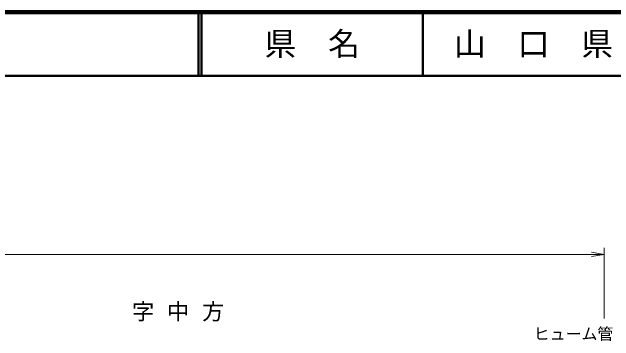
# Model space of a CAD drawing. Units: millimetres at full size, sheet at 1:1000; details may follow other scales. Extents: x 40000 to 680000, y 20000 to 380000.
# Drawn here: x 268504 to 362999, y 328347 to 380000 of the extents above; entities that cross this region are included whole.
import ezdxf
from ezdxf.enums import TextEntityAlignment as Align

# ---------------------------------------------------------------- set-up
doc = ezdxf.new("R2010")
doc.units = ezdxf.units.MM
doc.header["$LTSCALE"] = 1000
doc.layers.add('M-BMK-HTXT', color=7, linetype='Continuous')
doc.layers.add('M-TTL-TXT', color=7, linetype='Continuous')
for name, color, linetype, lineweight in [('M-STR-HTXT', 7, 'Continuous', 13), ('M-TTL', 2, 'Continuous', 140), ('M-TTL-LINE', 7, 'Continuous', 50)]:
    doc.layers.add(name, color=color, linetype=linetype, lineweight=lineweight)
doc.styles.add('ＭＳ ゴシック', font='')
doc.styles.get('ＭＳ ゴシック').set_extended_font_data('MS Gothic')

# ---------------------------------------------------------------- blocks, each defined once
blk = doc.blocks.new('open_arrow')
at = {"color": 0, "linetype": 'Continuous', "lineweight": -2}
blk.add_lwpolyline([(7.5, 1.25), (0, 0), (7.5, -1.25)], dxfattribs=at)

msp = doc.modelspace()

# ---------------------------------------------------------------- linework, layer by layer
at = {"layer": 'M-STR-HTXT'}
for p, q in [((361461, 331875), (361461, 342950)), ((137638, 341950), (361461, 341950))]:
    msp.add_line(p, q, dxfattribs=at)
at = {"layer": 'M-TTL'}
msp.add_line((680000, 380000), (40000, 380000), dxfattribs=at)
at = {"layer": 'M-TTL-LINE'}
for p, q in [((297750, 380000), (297750, 370000)), ((298250, 380000), (298250, 370000)), ((333000, 380000), (333000, 370000)), ((40000, 370000), (680000, 370000))]:
    msp.add_line(p, q, dxfattribs=at)

# ---------------------------------------------------------------- block references
at = {"layer": 'M-STR-HTXT', "xscale": 267, "yscale": 267, "rotation": 180}
msp.add_blockref('open_arrow', (361461, 341950), dxfattribs=at)

# ---------------------------------------------------------------- texts
at = {"layer": 'M-BMK-HTXT', "insert": (295578, 332828), "char_height": 2566, "attachment_point": 5, "style": 'ＭＳ ゴシック'}
msp.add_mtext('\\T1.57;字中方', dxfattribs=at)
at = {"layer": 'M-STR-HTXT', "style": 'ＭＳ ゴシック'}
msp.add_text('ヒューム管', height=1833, dxfattribs=at).set_placement((350400, 328000), align=Align.BOTTOM_LEFT)
at = {"layer": 'M-TTL-TXT', "style": 'ＭＳ ゴシック'}
for s, p in [('県\u3000名', (315625, 375000)), ('山\u3000口\u3000県', (350375, 375000))]:
    msp.add_text(s, height=3666, dxfattribs=at).set_placement(p, align=Align.MIDDLE_CENTER)

doc.saveas('drawing.dxf')
